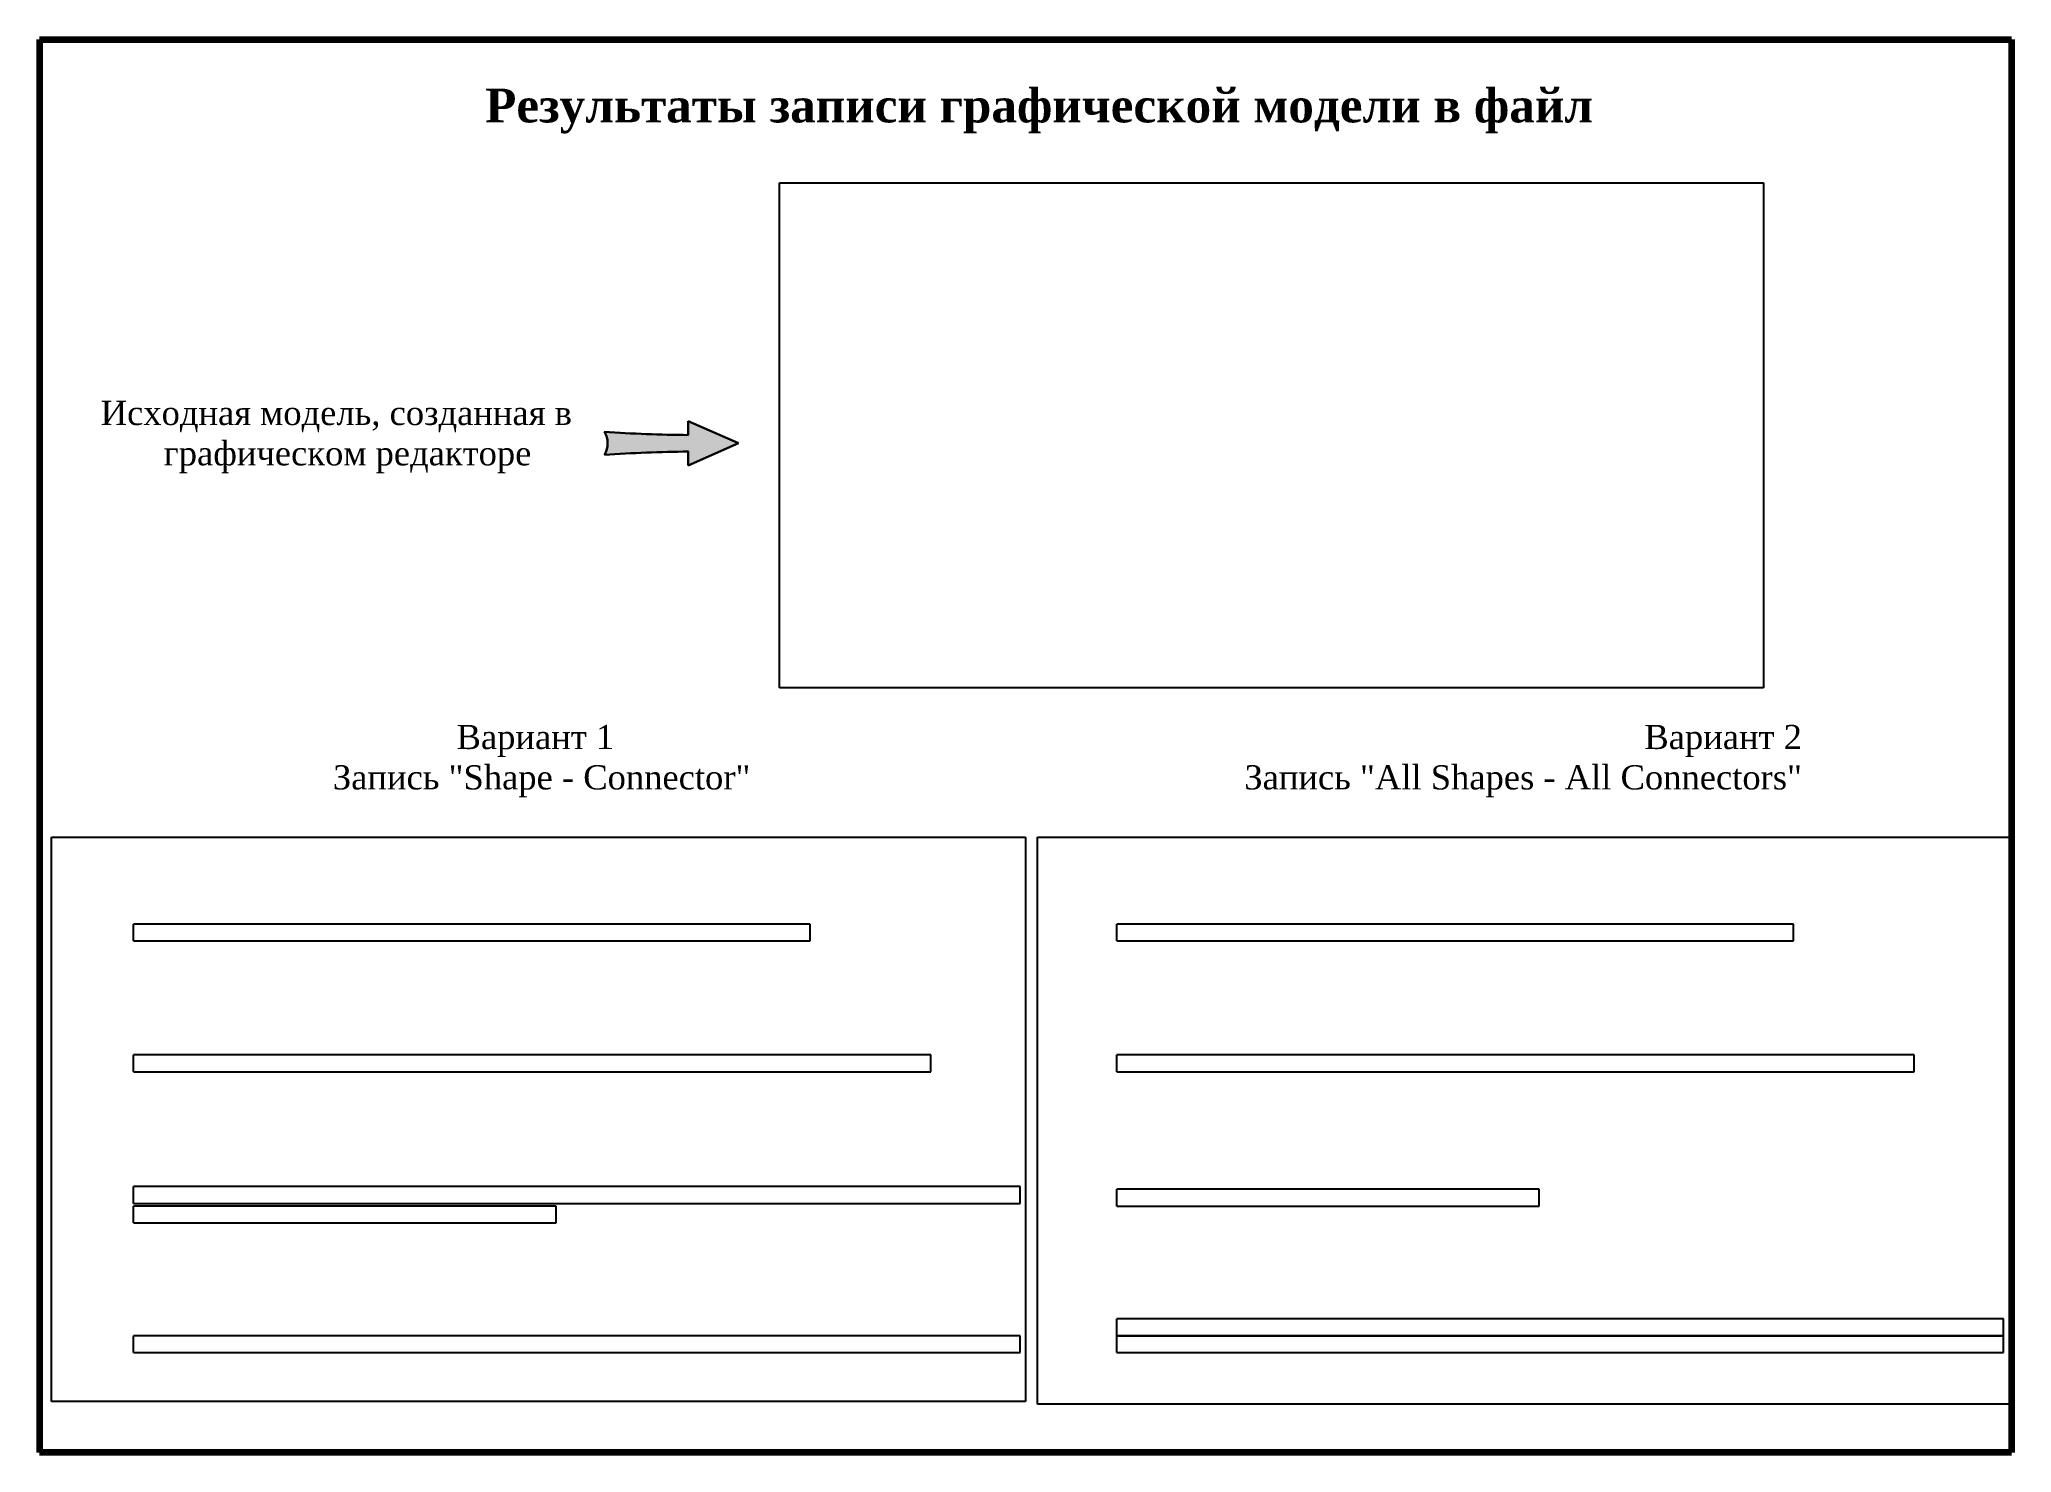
# Paper-space layout 'ISO A1 Title Block' of a CAD drawing. Header units: millimetres. Extents: x 20 to 835, y 5 to 589.
import ezdxf

# ---------------------------------------------------------------- set-up
doc = ezdxf.new("R2010")
doc.units = ezdxf.units.MM
doc.styles.add('ISO Proportional', font='isocpeui.ttf', dxfattribs={"height": 5})
picture_1 = doc.add_image_def('image1.jpg', size_in_pixel=(1025, 526))
picture_2 = doc.add_image_def('image2.jpg', size_in_pixel=(1690, 984))
picture_3 = doc.add_image_def('image3.jpg', size_in_pixel=(1689, 979))

psp = doc.layouts.new('ISO A1 Title Block')

# ---------------------------------------------------------------- hatches: boundary and pattern name
h = psp.add_hatch(color=256)
h.set_gradient(color1=(214, 214, 214), color2=(214, 214, 214), tint=1)
edge = h.paths.add_edge_path()
edge.add_arc((245.24, 422.02), 9.55, 330.20762, 390.72025)
edge.add_arc((290.72, 929.42), 503.91, 265.75782, 269.70851)
edge.add_line((288.16, 425.52), (288.1, 431.23))
edge.add_line((288.1, 431.23), (308.94, 422.11))
edge.add_line((308.94, 422.11), (288.11, 412.97))
edge.add_line((288.11, 412.97), (288.16, 418.68))
edge.add_arc((291.31, -85.22), 503.91, 90.35758, 94.30001)

# ---------------------------------------------------------------- linework, layer by layer
at = {"lineweight": 100}
for p, q in [((20, 589), (20, 5)), ((20, 589), (835, 589)), ((835, 589), (835, 5)), ((835, 5), (20, 5))]:
    psp.add_line(p, q, dxfattribs=at)
at = {"lineweight": 30}
for p, q in [((308.94, 422.11), (288.1, 431.23)), ((288.1, 431.23), (288.16, 425.52)), ((308.94, 422.11), (288.11, 412.97)), ((288.11, 412.97), (288.16, 418.68))]:
    psp.add_line(p, q, dxfattribs=at)
at = {"color": 2}
for p, q in [((58.83, 216.43), (58.83, 223.43)), ((338.55, 223.43), (58.83, 223.43)), ((338.55, 216.43), (338.55, 223.43)), ((465.18, 216.43), (465.18, 223.43)), ((744.9, 223.43), (465.18, 223.43)), ((744.9, 216.43), (744.9, 223.43)), ((58.83, 216.43), (338.55, 216.43)), ((465.18, 216.43), (744.9, 216.43)), ((58.83, 162.34), (58.83, 169.34)), ((388.35, 169.34), (58.83, 169.34)), ((388.35, 162.34), (388.35, 169.34)), ((465.18, 162.34), (465.18, 169.34)), ((794.69, 169.34), (465.18, 169.34)), ((794.69, 162.34), (794.69, 169.34)), ((58.83, 162.34), (388.35, 162.34)), ((465.18, 162.34), (794.69, 162.34)), ((58.83, 99.89), (58.83, 106.89)), ((233.49, 106.89), (58.83, 106.89)), ((233.49, 99.89), (233.49, 106.89)), ((465.18, 106.89), (465.18, 113.89)), ((639.84, 113.89), (465.18, 113.89)), ((465.18, 106.89), (639.84, 106.89)), ((639.84, 106.89), (639.84, 113.89)), ((58.83, 99.89), (233.49, 99.89))]:
    psp.add_line(p, q, dxfattribs=at)
at = {"color": 3}
for p, q in [((58.83, 107.89), (58.83, 114.89)), ((425.3, 114.89), (58.83, 114.89)), ((425.3, 107.89), (425.3, 114.89)), ((58.83, 107.89), (425.3, 107.89)), ((465.18, 53.3), (465.18, 60.3)), ((831.65, 60.3), (465.18, 60.3)), ((831.65, 53.3), (831.65, 60.3)), ((58.83, 46.3), (58.83, 53.3)), ((425.3, 53.3), (58.83, 53.3)), ((425.3, 46.3), (425.3, 53.3)), ((465.18, 46.3), (465.18, 53.3)), ((831.65, 53.3), (465.18, 53.3)), ((465.18, 53.3), (831.65, 53.3)), ((831.65, 46.3), (831.65, 53.3)), ((58.83, 46.3), (425.3, 46.3)), ((465.18, 46.3), (831.65, 46.3))]:
    psp.add_line(p, q, dxfattribs=at)
for q in [(20, 25), (20, 5)]:
    psp.add_line((20, 5), q)
at = {"lineweight": 30}
for centre, radius, start, end in [((290.72, 929.42), 503.91, 265.75782, 269.70851), ((245.24, 422.02), 9.55, 330.20762, 30.72025), ((291.31, -85.22), 503.91, 90.35758, 94.30001)]:
    psp.add_arc(centre, radius, start, end, dxfattribs=at)

# ---------------------------------------------------------------- texts
at = {"style": 'ISO Proportional'}
for s, width, insert, char_height, attachment_point in [('{\\fTimes New Roman|b1|i0|c204|p18;Результаты записи графической модели в файл}', 447.8424, (204.18, 568.71), 14, 1), ('\\pi0.59947;{\\fTimes New Roman|b0|i0|c204|p18;Исходная модель, созданная в ^I\\P\\pi26.652;графическом редакторе\\fTimes New Roman|b0|i0|c0|p18; }', 201.1989, (44.72, 439.65), 10, 1), ('\\pi58.249;{\\fTimes New Roman|b0|i0|c204|p18;Вариант 1\\P\\pi3.364; Запись \\fTimes New Roman|b0|i0|c0|p18;"Shape - Connector"\\fTimes New Roman|b0|i0|c204|p18; \\fTimes New Roman|b0|i0|c0|p18; }', 178.1195, (134.13, 305.72), 10, 1), ('{\\fTimes New Roman|b0|i0|c204|p18;Вариант 2\\P Запись \\fTimes New Roman|b0|i0|c0|p18;"All Shapes - All Connectors"\\fTimes New Roman|b0|i0|c204|p18; \\fTimes New Roman|b0|i0|c0|p18; }', 233.652, (748.38, 305.72), 10, 3)]:
    psp.add_mtext_dynamic_manual_height_columns(s, width=width, gutter_width=25, heights=[0], dxfattribs=dict(at, insert=insert, char_height=char_height, attachment_point=attachment_point))

# ---------------------------------------------------------------- pictures from other files: only their frames are drawn
image = psp.add_image(picture_1, insert=(325.83, 321.02), size_in_units=(406.68, 208.69))
image.dxf.flags = 7
image = psp.add_image(picture_3, insert=(25, 26.05), size_in_units=(402.5, 233.3))
image.dxf.flags = 7
image = psp.add_image(picture_2, insert=(432.5, 25), size_in_units=(402.5, 234.36))
image.dxf.flags = 7

doc.saveas('drawing.dxf')
